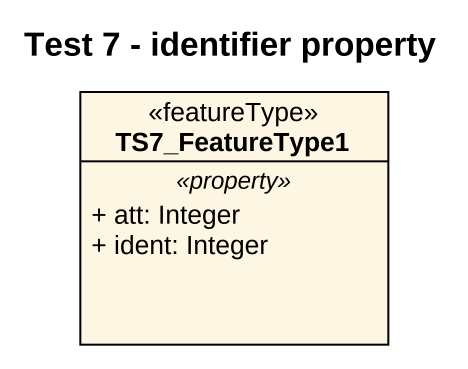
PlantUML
@startuml
title Test 7 - identifier property
hide circle
hide empty members
skinparam classAttributeIconSize 0
class TS7_FeatureType1 <<featureType>> {
  .. <<property>> ..
  + att: Integer
  + ident: Integer
}
@enduml
